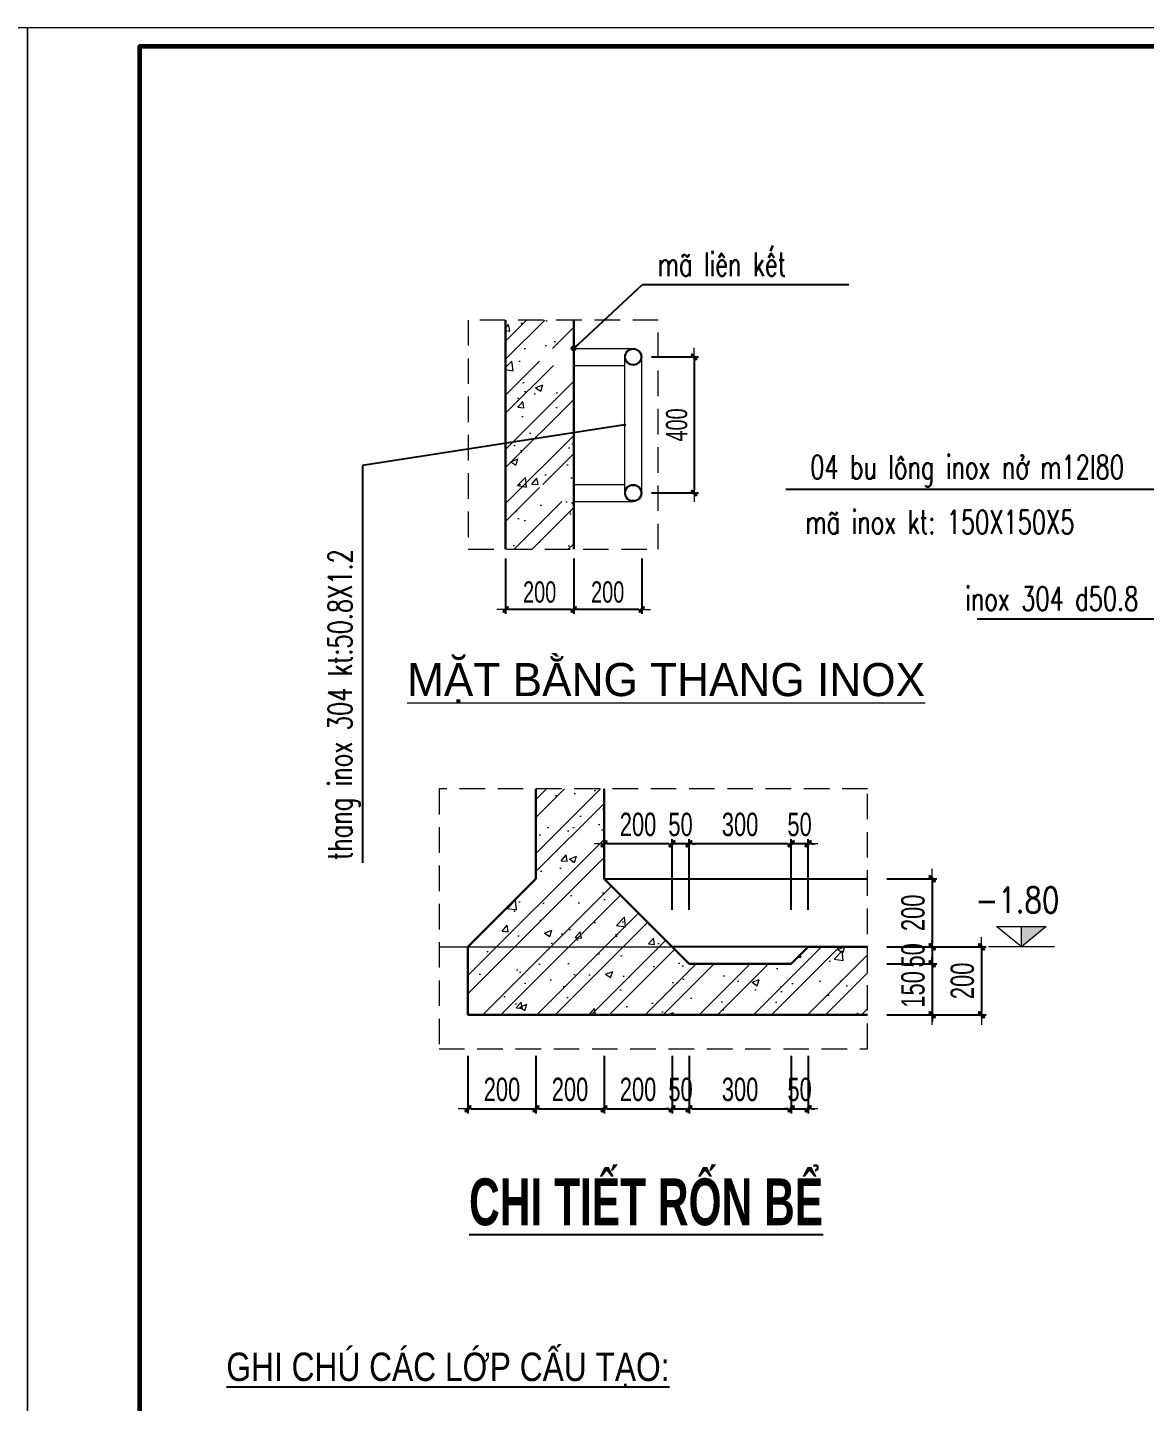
# Model space of a CAD drawing. Header units: millimetres. Extents: x 142758 to 365363, y -504867 to -415100.
# Drawn here: x 221141 to 227710, y -470558 to -462482 of the extents above; entities that cross this region are included whole.
import ezdxf
from ezdxf.enums import TextEntityAlignment as Align

# ---------------------------------------------------------------- set-up
doc = ezdxf.new("R2010")
doc.units = ezdxf.units.MM
doc.header["$LTSCALE"] = 20
doc.header["$MEASUREMENT"] = 0
doc.header["$PDMODE"] = 32
for name, pattern in [('CENTERX2', [4, 2.5, -0.5, 0.5, -0.5]), ('DASHDOT', [1, 0.5, -0.25, 0, -0.25]), ('HIDDEN', [0.375, 0.25, -0.125])]:
    doc.linetypes.add(name, pattern=pattern)
doc.layers.get('Defpoints').update_dxf_attribs({"color": 1})
for name, color, linetype, lineweight in [('EG Text2', 7, 'Continuous', 18), ('LC Dim', 8, 'Continuous', 18), ('LC Hatch', 252, 'Continuous', 9), ('LC MANH DUT', 35, 'HIDDEN', 5), ('LC Net dam 1', 30, 'Continuous', 30), ('LC Net manh', 16, 'Continuous', 5), ('LC Net thay', 7, 'Continuous', 25), ('LC Net truc', 8, 'DASHDOT', 13), ('LC Text1', 3, 'Continuous', 20), ('LC Text2', 7, 'Continuous', 25), ('TEXT2', 7, 'Continuous', 18)]:
    doc.layers.add(name, color=color, linetype=linetype, lineweight=lineweight)
doc.layers.add('Khungten_LCDI', color=7, linetype='Continuous')
doc.styles.add('EG 1', font='VHAVANB.TTF')
doc.styles.add('HOATBIF', font='hoatbif.shx', dxfattribs={"width": 0.7})
doc.styles.add('Khungten', font='VHAVAN.TTF', dxfattribs={"width": 0.9, "height": 5000})
doc.styles.add('LC 1', font='VHAVANB.TTF')
doc.styles.add('LC 3', font='vnsimli.shx', dxfattribs={"width": 0.75})
doc.styles.add('LC3', font='VHARIALB.TTF', dxfattribs={"width": 0.8})
doc.styles.add('T1', font='Vnsimli.shx', dxfattribs={"width": 0.8})
doc.styles.add('T2', font='VHARIAL.TTF', dxfattribs={"width": 0.8})
doc.styles.add('Title', font='VHBLACK.TTF', dxfattribs={"width": 0.8})
doc.dimstyles.new('1-100', dxfattribs={"dimscale": 100, "dimtxt": 2.5, "dimasz": 0.35, "dimexe": 0.5, "dimexo": 0, "dimgap": 0.8, "dimtad": 1, "dimdec": 0, "dimzin": 0, "dimdsep": 46, "dimtxsty": 'HOATBIF', "dimblk1": 'DOT', "dimblk2": 'DOT', "dimsah": 1, "dimcen": -1, "dimdle": 1, "dimclrd": 256, "dimclre": 256, "dimclrt": 4, "dimadec": 3, "dimazin": 2, "dimtfac": 0.333333, "dimtdec": 0, "dimtix": 1, "dimtmove": 2, "dimatfit": 3, "dimldrblk": 'DOT', "dimfxl": 1, "dimtvp": 0.833333, "dimtolj": 1, "dimtzin": 0, "dimarcsym": 0})
doc.dimstyles.new('MONG', dxfattribs={"dimscale": 50, "dimtxt": 2.5, "dimasz": 0.35, "dimexe": 0.5, "dimexo": 0, "dimgap": 0.8, "dimtad": 1, "dimdec": 0, "dimzin": 0, "dimdsep": 46, "dimtxsty": 'HOATBIF', "dimblk1": 'DOT', "dimblk2": 'DOT', "dimsah": 1, "dimcen": -1, "dimdle": 1, "dimclrd": 256, "dimclre": 256, "dimclrt": 4, "dimadec": 3, "dimazin": 2, "dimtfac": 0.333333, "dimtdec": 0, "dimtix": 1, "dimtmove": 2, "dimatfit": 3, "dimldrblk": 'DOT', "dimfxl": 1, "dimtvp": 0.833333, "dimtolj": 1, "dimtzin": 0, "dimarcsym": 0})

# ---------------------------------------------------------------- blocks, each defined once
blk = doc.blocks.new('Nha o can bo nhan vien Trung doan')
at = {"layer": 'Defpoints', "lineweight": 0}
blk.add_lwpolyline([(-1200, -14850), (-1200, 14850), (40800, 14850), (40800, -14850)], close=True, dxfattribs=at)
at = {"layer": 'Khungten_LCDI', "color": 5, "lineweight": 60}
blk.add_lwpolyline([(0, -14650), (0, 14650), (40600, 14650), (40600, -14650)], close=True, dxfattribs=at)
at = {"color": 7, "style": 'Khungten', "width": 0.8}
for tag, p in [('REVISION', (39499, -10746)), ('NGAYHT', (39546, -11609))]:
    blk.add_attdef(tag, text='', height=200, dxfattribs=at).set_placement(p, align=Align.CENTER)
at = {"layer": 'LC Text1', "style": 'Title', "width": 1.485915}
for tag, p, p2 in [('TENBANVE1', (36913, -8886), (40339, -8886)), ('TENBANVE2', (36913, -9562), (40339, -9562))]:
    blk.add_attdef(tag, text='', height=250, dxfattribs=at).set_placement(p, p2, align=Align.FIT)
at = {"layer": 'LC Text1', "style": 'Title', "width": 0.7}
blk.add_attdef('SOBANVE', text='', height=250, dxfattribs=at).set_placement((39562, -13896), align=Align.CENTER)
blk = doc.blocks.new('DOT')
at = {"layer": 'LC Dim'}
blk.add_line((-3, 0), (3, 0), dxfattribs=at)
at = {"layer": 'LC Dim', "color": 4}
blk.add_line((-1, -1), (1, 1), dxfattribs=at)
blk.add_lwpolyline([(0.5, 1), (-1, -0.5), (-0.5, -1), (1, 0.5)], close=True, dxfattribs=at)
blk = doc.blocks.new('*D131')
at = {"layer": 'Defpoints', "color": 0, "ltscale": 2, "transparency": 16777216}
for p in [(226194.8, -467885.7), (226194.8, -467985.7), (226461.6, -467985.7)]:
    blk.add_point(p, dxfattribs=at)
at = {"layer": 'LC Dim', "lineweight": -2, "ltscale": 2, "transparency": 16777216}
for p, q in [((226461.6, -467866.4), (226461.6, -467847.2)), ((226194.8, -467885.7), (226489.1, -467885.7)), ((226461.6, -467885.7), (226461.6, -467985.7)), ((226194.8, -467985.7), (226489.1, -467985.7)), ((226461.6, -468004.9), (226461.6, -468024.2))]:
    blk.add_line(p, q, dxfattribs=at)
at = {"layer": 'LC Dim', "lineweight": -2, "ltscale": 2, "transparency": 16777216, "xscale": 19.25, "yscale": 19.25, "zscale": 19.25}
for p, rotation in [((226461.6, -467885.7), 270), ((226461.6, -467985.7), 90)]:
    blk.add_blockref('DOT', p, dxfattribs=dict(at, rotation=rotation))
at = {"layer": 'LC Dim', "color": 4, "ltscale": 2, "transparency": 16777216, "insert": (226348.9, -467935.7), "char_height": 137.5, "attachment_point": 5, "rotation": 90, "style": 'HOATBIF'}
blk.add_mtext('\\A1;50', dxfattribs=at)
blk = doc.blocks.new('_Dot')
at = {"color": 0, "linetype": 'ByBlock', "lineweight": -2}
blk.add_line((-0.5, 0), (-1, 0), dxfattribs=at)
at = {"color": 0, "linetype": 'ByBlock', "const_width": 0.5}
blk.add_lwpolyline([(-0.25, 0, 1), (0.25, 0, 1)], format="xyb", close=True, dxfattribs=at)
blk = doc.blocks.new('*D132')
at = {"layer": 'Defpoints', "color": 0, "ltscale": 2, "transparency": 16777216}
for p in [(226194.8, -467985.7), (226194.8, -468285.7), (226461.6, -468285.7)]:
    blk.add_point(p, dxfattribs=at)
at = {"layer": 'LC Dim', "lineweight": -2, "ltscale": 2, "transparency": 16777216}
for p, q in [((226194.8, -467985.7), (226489.1, -467985.7)), ((226461.6, -467966.4), (226461.6, -467947.2)), ((226461.6, -467985.7), (226461.6, -468285.7)), ((226194.8, -468285.7), (226489.1, -468285.7)), ((226461.6, -468304.9), (226461.6, -468324.2))]:
    blk.add_line(p, q, dxfattribs=at)
at = {"layer": 'LC Dim', "lineweight": -2, "ltscale": 2, "transparency": 16777216, "xscale": 19.25, "yscale": 19.25, "zscale": 19.25}
for p, rotation in [((226461.6, -467985.7), 270), ((226461.6, -468285.7), 90)]:
    blk.add_blockref('DOT', p, dxfattribs=dict(at, rotation=rotation))
at = {"layer": 'LC Dim', "color": 4, "ltscale": 2, "transparency": 16777216, "insert": (226348.9, -468135.7), "char_height": 137.5, "attachment_point": 5, "rotation": 90, "style": 'HOATBIF'}
blk.add_mtext('\\A1;150', dxfattribs=at)
blk = doc.blocks.new('*D133')
at = {"layer": 'Defpoints', "color": 0, "ltscale": 2, "transparency": 16777216}
for p in [(226194.8, -467885.7), (226194.8, -468285.7), (226751.7, -468285.7)]:
    blk.add_point(p, dxfattribs=at)
at = {"layer": 'LC Dim', "lineweight": -2, "ltscale": 2, "transparency": 16777216}
for p, q in [((226194.8, -467885.7), (226779.2, -467885.7)), ((226751.7, -467904.9), (226751.7, -468266.4)), ((226194.8, -468285.7), (226779.2, -468285.7))]:
    blk.add_line(p, q, dxfattribs=at)
at = {"layer": 'LC Dim', "lineweight": -2, "ltscale": 2, "transparency": 16777216, "xscale": 19.25, "yscale": 19.25, "zscale": 19.25}
for p, rotation in [((226751.7, -467885.7), 90), ((226751.7, -468285.7), 270)]:
    blk.add_blockref('DOT', p, dxfattribs=dict(at, rotation=rotation))
at = {"layer": 'LC Dim', "color": 4, "ltscale": 2, "transparency": 16777216, "insert": (226639, -468085.7), "char_height": 137.5, "attachment_point": 5, "rotation": 90, "style": 'HOATBIF'}
blk.add_mtext('\\A1;200', dxfattribs=at)
blk = doc.blocks.new('*D134')
at = {"layer": 'Defpoints', "color": 0, "ltscale": 2, "transparency": 16777216}
for p in [(225631.7, -467279.6), (225631.7, -467667.3), (225731.7, -467667.3)]:
    blk.add_point(p, dxfattribs=at)
at = {"layer": 'LC Dim', "lineweight": -2, "ltscale": 2, "transparency": 16777216}
for p, q in [((225612.4, -467279.6), (225593.2, -467279.6)), ((225631.7, -467667.3), (225631.7, -467252.1)), ((225731.7, -467279.6), (225631.7, -467279.6)), ((225731.7, -467667.3), (225731.7, -467252.1)), ((225750.9, -467279.6), (225770.2, -467279.6))]:
    blk.add_line(p, q, dxfattribs=at)
at = {"layer": 'LC Dim', "lineweight": -2, "ltscale": 2, "transparency": 16777216, "xscale": 19.25, "yscale": 19.25, "zscale": 19.25}
blk.add_blockref('DOT', (225631.7, -467279.6), dxfattribs=at)
at = {"layer": 'LC Dim', "lineweight": -2, "ltscale": 2, "transparency": 16777216, "xscale": 19.25, "yscale": 19.25, "zscale": 19.25, "rotation": 180}
blk.add_blockref('DOT', (225731.7, -467279.6), dxfattribs=at)
at = {"layer": 'LC Dim', "color": 4, "ltscale": 2, "transparency": 16777216, "insert": (225681.7, -467166.9), "char_height": 137.5, "attachment_point": 5, "style": 'HOATBIF'}
blk.add_mtext('\\A1;50', dxfattribs=at)
blk = doc.blocks.new('*D135')
at = {"layer": 'Defpoints', "color": 0, "ltscale": 2, "transparency": 16777216}
for p in [(225031.7, -467279.6), (225031.7, -467667.3), (225631.7, -467667.3)]:
    blk.add_point(p, dxfattribs=at)
at = {"layer": 'LC Dim', "lineweight": -2, "ltscale": 2, "transparency": 16777216}
for p, q in [((225031.7, -467667.3), (225031.7, -467252.1)), ((225612.4, -467279.6), (225050.9, -467279.6)), ((225631.7, -467667.3), (225631.7, -467252.1))]:
    blk.add_line(p, q, dxfattribs=at)
at = {"layer": 'LC Dim', "lineweight": -2, "ltscale": 2, "transparency": 16777216, "xscale": 19.25, "yscale": 19.25, "zscale": 19.25, "rotation": 180}
blk.add_blockref('DOT', (225031.7, -467279.6), dxfattribs=at)
at = {"layer": 'LC Dim', "lineweight": -2, "ltscale": 2, "transparency": 16777216, "xscale": 19.25, "yscale": 19.25, "zscale": 19.25}
blk.add_blockref('DOT', (225631.7, -467279.6), dxfattribs=at)
at = {"layer": 'LC Dim', "color": 4, "ltscale": 2, "transparency": 16777216, "insert": (225331.7, -467166.9), "char_height": 137.5, "attachment_point": 5, "style": 'HOATBIF'}
blk.add_mtext('\\A1;300', dxfattribs=at)
blk = doc.blocks.new('*D136')
at = {"layer": 'Defpoints', "color": 0, "ltscale": 2, "transparency": 16777216}
for p in [(224931.7, -467279.6), (224931.7, -467667.3), (225031.7, -467667.3)]:
    blk.add_point(p, dxfattribs=at)
at = {"layer": 'LC Dim', "lineweight": -2, "ltscale": 2, "transparency": 16777216}
for p, q in [((224912.4, -467279.6), (224893.2, -467279.6)), ((224931.7, -467667.3), (224931.7, -467252.1)), ((225031.7, -467279.6), (224931.7, -467279.6)), ((225031.7, -467667.3), (225031.7, -467252.1)), ((225050.9, -467279.6), (225070.2, -467279.6))]:
    blk.add_line(p, q, dxfattribs=at)
at = {"layer": 'LC Dim', "lineweight": -2, "ltscale": 2, "transparency": 16777216, "xscale": 19.25, "yscale": 19.25, "zscale": 19.25}
blk.add_blockref('DOT', (224931.7, -467279.6), dxfattribs=at)
at = {"layer": 'LC Dim', "lineweight": -2, "ltscale": 2, "transparency": 16777216, "xscale": 19.25, "yscale": 19.25, "zscale": 19.25, "rotation": 180}
blk.add_blockref('DOT', (225031.7, -467279.6), dxfattribs=at)
at = {"layer": 'LC Dim', "color": 4, "ltscale": 2, "transparency": 16777216, "insert": (224981.7, -467166.9), "char_height": 137.5, "attachment_point": 5, "style": 'HOATBIF'}
blk.add_mtext('\\A1;50', dxfattribs=at)
blk = doc.blocks.new('*D137')
at = {"layer": 'Defpoints', "color": 0, "ltscale": 2, "transparency": 16777216}
for p in [(224531.7, -467279.6), (224531.7, -467461), (224931.7, -467667.3)]:
    blk.add_point(p, dxfattribs=at)
at = {"layer": 'LC Dim', "lineweight": -2, "ltscale": 2, "transparency": 16777216}
for p, q in [((224531.7, -467461), (224531.7, -467252.1)), ((224912.4, -467279.6), (224550.9, -467279.6)), ((224931.7, -467667.3), (224931.7, -467252.1))]:
    blk.add_line(p, q, dxfattribs=at)
at = {"layer": 'LC Dim', "lineweight": -2, "ltscale": 2, "transparency": 16777216, "xscale": 19.25, "yscale": 19.25, "zscale": 19.25, "rotation": 180}
blk.add_blockref('DOT', (224531.7, -467279.6), dxfattribs=at)
at = {"layer": 'LC Dim', "lineweight": -2, "ltscale": 2, "transparency": 16777216, "xscale": 19.25, "yscale": 19.25, "zscale": 19.25}
blk.add_blockref('DOT', (224931.7, -467279.6), dxfattribs=at)
at = {"layer": 'LC Dim', "color": 4, "ltscale": 2, "transparency": 16777216, "insert": (224731.7, -467166.9), "char_height": 137.5, "attachment_point": 5, "style": 'HOATBIF'}
blk.add_mtext('\\A1;200', dxfattribs=at)
blk = doc.blocks.new('*D138')
at = {"layer": 'Defpoints', "color": 0, "ltscale": 2, "transparency": 16777216}
for p in [(224531.7, -468526.8), (224931.7, -468526.8), (224931.7, -468837.2)]:
    blk.add_point(p, dxfattribs=at)
at = {"layer": 'LC Dim', "lineweight": -2, "ltscale": 2, "transparency": 16777216}
for p, q in [((224531.7, -468526.8), (224531.7, -468864.7)), ((224931.7, -468526.8), (224931.7, -468864.7)), ((224550.9, -468837.2), (224912.4, -468837.2))]:
    blk.add_line(p, q, dxfattribs=at)
at = {"layer": 'LC Dim', "lineweight": -2, "ltscale": 2, "transparency": 16777216, "xscale": 19.25, "yscale": 19.25, "zscale": 19.25, "rotation": 180}
blk.add_blockref('DOT', (224531.7, -468837.2), dxfattribs=at)
at = {"layer": 'LC Dim', "lineweight": -2, "ltscale": 2, "transparency": 16777216, "xscale": 19.25, "yscale": 19.25, "zscale": 19.25}
blk.add_blockref('DOT', (224931.7, -468837.2), dxfattribs=at)
at = {"layer": 'LC Dim', "color": 4, "ltscale": 2, "transparency": 16777216, "insert": (224731.7, -468724.4), "char_height": 137.5, "attachment_point": 5, "style": 'HOATBIF'}
blk.add_mtext('\\A1;200', dxfattribs=at)
blk = doc.blocks.new('*D139')
at = {"layer": 'Defpoints', "color": 0, "ltscale": 2, "transparency": 16777216}
for p in [(225031.7, -468526.8), (225631.7, -468526.8), (225631.7, -468837.2)]:
    blk.add_point(p, dxfattribs=at)
at = {"layer": 'LC Dim', "lineweight": -2, "ltscale": 2, "transparency": 16777216}
for p, q in [((225031.7, -468526.8), (225031.7, -468864.7)), ((225631.7, -468526.8), (225631.7, -468864.7)), ((225050.9, -468837.2), (225612.4, -468837.2))]:
    blk.add_line(p, q, dxfattribs=at)
at = {"layer": 'LC Dim', "lineweight": -2, "ltscale": 2, "transparency": 16777216, "xscale": 19.25, "yscale": 19.25, "zscale": 19.25, "rotation": 180}
blk.add_blockref('DOT', (225031.7, -468837.2), dxfattribs=at)
at = {"layer": 'LC Dim', "lineweight": -2, "ltscale": 2, "transparency": 16777216, "xscale": 19.25, "yscale": 19.25, "zscale": 19.25}
blk.add_blockref('DOT', (225631.7, -468837.2), dxfattribs=at)
at = {"layer": 'LC Dim', "color": 4, "ltscale": 2, "transparency": 16777216, "insert": (225331.7, -468724.4), "char_height": 137.5, "attachment_point": 5, "style": 'HOATBIF'}
blk.add_mtext('\\A1;300', dxfattribs=at)
blk = doc.blocks.new('*D140')
at = {"layer": 'Defpoints', "color": 0, "ltscale": 2, "transparency": 16777216}
for p in [(225631.7, -468526.8), (225731.7, -468526.8), (225731.7, -468837.2)]:
    blk.add_point(p, dxfattribs=at)
at = {"layer": 'LC Dim', "lineweight": -2, "ltscale": 2, "transparency": 16777216}
for p, q in [((225631.7, -468526.8), (225631.7, -468864.7)), ((225731.7, -468526.8), (225731.7, -468864.7)), ((225612.4, -468837.2), (225593.2, -468837.2)), ((225631.7, -468837.2), (225731.7, -468837.2)), ((225750.9, -468837.2), (225770.2, -468837.2))]:
    blk.add_line(p, q, dxfattribs=at)
at = {"layer": 'LC Dim', "lineweight": -2, "ltscale": 2, "transparency": 16777216, "xscale": 19.25, "yscale": 19.25, "zscale": 19.25}
blk.add_blockref('DOT', (225631.7, -468837.2), dxfattribs=at)
at = {"layer": 'LC Dim', "lineweight": -2, "ltscale": 2, "transparency": 16777216, "xscale": 19.25, "yscale": 19.25, "zscale": 19.25, "rotation": 180}
blk.add_blockref('DOT', (225731.7, -468837.2), dxfattribs=at)
at = {"layer": 'LC Dim', "color": 4, "ltscale": 2, "transparency": 16777216, "insert": (225681.7, -468724.4), "char_height": 137.5, "attachment_point": 5, "style": 'HOATBIF'}
blk.add_mtext('\\A1;50', dxfattribs=at)
blk = doc.blocks.new('*D141')
at = {"layer": 'Defpoints', "color": 0, "ltscale": 2, "transparency": 16777216}
for p in [(224931.7, -468526.8), (225031.7, -468526.8), (225031.7, -468837.2)]:
    blk.add_point(p, dxfattribs=at)
at = {"layer": 'LC Dim', "lineweight": -2, "ltscale": 2, "transparency": 16777216}
for p, q in [((224931.7, -468526.8), (224931.7, -468864.7)), ((225031.7, -468526.8), (225031.7, -468864.7)), ((224912.4, -468837.2), (224893.2, -468837.2)), ((224931.7, -468837.2), (225031.7, -468837.2)), ((225050.9, -468837.2), (225070.2, -468837.2))]:
    blk.add_line(p, q, dxfattribs=at)
at = {"layer": 'LC Dim', "lineweight": -2, "ltscale": 2, "transparency": 16777216, "xscale": 19.25, "yscale": 19.25, "zscale": 19.25}
blk.add_blockref('DOT', (224931.7, -468837.2), dxfattribs=at)
at = {"layer": 'LC Dim', "lineweight": -2, "ltscale": 2, "transparency": 16777216, "xscale": 19.25, "yscale": 19.25, "zscale": 19.25, "rotation": 180}
blk.add_blockref('DOT', (225031.7, -468837.2), dxfattribs=at)
at = {"layer": 'LC Dim', "color": 4, "ltscale": 2, "transparency": 16777216, "insert": (224981.7, -468724.4), "char_height": 137.5, "attachment_point": 5, "style": 'HOATBIF'}
blk.add_mtext('\\A1;50', dxfattribs=at)
blk = doc.blocks.new('*D142')
at = {"layer": 'Defpoints', "color": 0, "ltscale": 2, "transparency": 16777216}
for p in [(224810.6, -464418), (224810.6, -465218), (225061.7, -465218)]:
    blk.add_point(p, dxfattribs=at)
at = {"layer": 'LC Dim', "lineweight": -2, "ltscale": 2, "transparency": 16777216}
for p, q in [((224810.6, -464418), (225086.7, -464418)), ((225061.7, -464435.5), (225061.7, -465200.5)), ((224810.6, -465218), (225086.7, -465218))]:
    blk.add_line(p, q, dxfattribs=at)
at = {"layer": 'LC Dim', "lineweight": -2, "ltscale": 2, "transparency": 16777216, "xscale": 17.5, "yscale": 17.5, "zscale": 17.5}
for p, rotation in [((225061.7, -464418), 90), ((225061.7, -465218), 270)]:
    blk.add_blockref('DOT', p, dxfattribs=dict(at, rotation=rotation))
at = {"layer": 'LC Dim', "color": 4, "ltscale": 2, "transparency": 16777216, "insert": (224959.2, -464818), "char_height": 125, "attachment_point": 5, "rotation": 90, "style": 'HOATBIF'}
blk.add_mtext('\\A1;400', dxfattribs=at)
blk = doc.blocks.new('*D143')
at = {"layer": 'Defpoints', "color": 0, "ltscale": 2, "transparency": 16777216}
for p in [(224353.2, -465602.4), (224753.2, -465602.4), (224353.2, -465903.2)]:
    blk.add_point(p, dxfattribs=at)
at = {"layer": 'LC Dim', "lineweight": -2, "ltscale": 2, "transparency": 16777216}
for p, q in [((224353.2, -465602.4), (224353.2, -465928.2)), ((224753.2, -465602.4), (224753.2, -465928.2)), ((224735.7, -465903.2), (224370.7, -465903.2))]:
    blk.add_line(p, q, dxfattribs=at)
at = {"layer": 'LC Dim', "lineweight": -2, "ltscale": 2, "transparency": 16777216, "xscale": 17.5, "yscale": 17.5, "zscale": 17.5, "rotation": 180}
blk.add_blockref('DOT', (224353.2, -465903.2), dxfattribs=at)
at = {"layer": 'LC Dim', "lineweight": -2, "ltscale": 2, "transparency": 16777216, "xscale": 17.5, "yscale": 17.5, "zscale": 17.5}
blk.add_blockref('DOT', (224753.2, -465903.2), dxfattribs=at)
at = {"layer": 'LC Dim', "color": 4, "ltscale": 2, "transparency": 16777216, "insert": (224553.2, -465800.7), "char_height": 125, "attachment_point": 5, "style": 'HOATBIF'}
blk.add_mtext('\\A1;200', dxfattribs=at)
blk = doc.blocks.new('*D144')
at = {"layer": 'Defpoints', "color": 0, "ltscale": 2, "transparency": 16777216}
for p in [(223953.2, -465602.4), (224353.2, -465602.4), (223953.2, -465903.2)]:
    blk.add_point(p, dxfattribs=at)
at = {"layer": 'LC Dim', "lineweight": -2, "ltscale": 2, "transparency": 16777216}
for p, q in [((223953.2, -465602.4), (223953.2, -465928.2)), ((224353.2, -465602.4), (224353.2, -465928.2)), ((224335.7, -465903.2), (223970.7, -465903.2))]:
    blk.add_line(p, q, dxfattribs=at)
at = {"layer": 'LC Dim', "lineweight": -2, "ltscale": 2, "transparency": 16777216, "xscale": 17.5, "yscale": 17.5, "zscale": 17.5, "rotation": 180}
blk.add_blockref('DOT', (223953.2, -465903.2), dxfattribs=at)
at = {"layer": 'LC Dim', "lineweight": -2, "ltscale": 2, "transparency": 16777216, "xscale": 17.5, "yscale": 17.5, "zscale": 17.5}
blk.add_blockref('DOT', (224353.2, -465903.2), dxfattribs=at)
at = {"layer": 'LC Dim', "color": 4, "ltscale": 2, "transparency": 16777216, "insert": (224153.2, -465800.7), "char_height": 125, "attachment_point": 5, "style": 'HOATBIF'}
blk.add_mtext('\\A1;200', dxfattribs=at)
blk = doc.blocks.new('*D145')
at = {"layer": 'Defpoints', "color": 0, "ltscale": 2, "transparency": 16777216}
for p in [(224131.7, -468526.8), (224531.7, -468526.8), (224531.7, -468837.2)]:
    blk.add_point(p, dxfattribs=at)
at = {"layer": 'LC Dim', "lineweight": -2, "ltscale": 2, "transparency": 16777216}
for p, q in [((224131.7, -468526.8), (224131.7, -468864.7)), ((224531.7, -468526.8), (224531.7, -468864.7)), ((224150.9, -468837.2), (224512.4, -468837.2))]:
    blk.add_line(p, q, dxfattribs=at)
at = {"layer": 'LC Dim', "lineweight": -2, "ltscale": 2, "transparency": 16777216, "xscale": 19.25, "yscale": 19.25, "zscale": 19.25, "rotation": 180}
blk.add_blockref('DOT', (224131.7, -468837.2), dxfattribs=at)
at = {"layer": 'LC Dim', "lineweight": -2, "ltscale": 2, "transparency": 16777216, "xscale": 19.25, "yscale": 19.25, "zscale": 19.25}
blk.add_blockref('DOT', (224531.7, -468837.2), dxfattribs=at)
at = {"layer": 'LC Dim', "color": 4, "ltscale": 2, "transparency": 16777216, "insert": (224331.7, -468724.4), "char_height": 137.5, "attachment_point": 5, "style": 'HOATBIF'}
blk.add_mtext('\\A1;200', dxfattribs=at)
blk = doc.blocks.new('*D146')
at = {"layer": 'Defpoints', "color": 0, "ltscale": 2, "transparency": 16777216}
for p in [(223731.7, -468526.8), (224131.7, -468526.8), (224131.7, -468837.2)]:
    blk.add_point(p, dxfattribs=at)
at = {"layer": 'LC Dim', "lineweight": -2, "ltscale": 2, "transparency": 16777216}
for p, q in [((223731.7, -468526.8), (223731.7, -468864.7)), ((224131.7, -468526.8), (224131.7, -468864.7)), ((223750.9, -468837.2), (224112.4, -468837.2))]:
    blk.add_line(p, q, dxfattribs=at)
at = {"layer": 'LC Dim', "lineweight": -2, "ltscale": 2, "transparency": 16777216, "xscale": 19.25, "yscale": 19.25, "zscale": 19.25, "rotation": 180}
blk.add_blockref('DOT', (223731.7, -468837.2), dxfattribs=at)
at = {"layer": 'LC Dim', "lineweight": -2, "ltscale": 2, "transparency": 16777216, "xscale": 19.25, "yscale": 19.25, "zscale": 19.25}
blk.add_blockref('DOT', (224131.7, -468837.2), dxfattribs=at)
at = {"layer": 'LC Dim', "color": 4, "ltscale": 2, "transparency": 16777216, "insert": (223931.7, -468724.4), "char_height": 137.5, "attachment_point": 5, "style": 'HOATBIF'}
blk.add_mtext('\\A1;200', dxfattribs=at)
blk = doc.blocks.new('*D147')
at = {"layer": 'Defpoints', "color": 0, "ltscale": 2, "transparency": 16777216}
for p in [(226194.8, -467485.7), (226194.8, -467885.7), (226461.6, -467885.7)]:
    blk.add_point(p, dxfattribs=at)
at = {"layer": 'LC Dim', "lineweight": -2, "ltscale": 2, "transparency": 16777216}
for p, q in [((226194.8, -467485.7), (226489.1, -467485.7)), ((226461.6, -467504.9), (226461.6, -467866.4)), ((226194.8, -467885.7), (226489.1, -467885.7))]:
    blk.add_line(p, q, dxfattribs=at)
at = {"layer": 'LC Dim', "lineweight": -2, "ltscale": 2, "transparency": 16777216, "xscale": 19.25, "yscale": 19.25, "zscale": 19.25}
for p, rotation in [((226461.6, -467485.7), 90), ((226461.6, -467885.7), 270)]:
    blk.add_blockref('DOT', p, dxfattribs=dict(at, rotation=rotation))
at = {"layer": 'LC Dim', "color": 4, "ltscale": 2, "transparency": 16777216, "insert": (226348.9, -467685.7), "char_height": 137.5, "attachment_point": 5, "rotation": 90, "style": 'HOATBIF'}
blk.add_mtext('\\A1;200', dxfattribs=at)
blk = doc.blocks.new('Caodo1')
at = {"layer": 'LC Text1'}
blk.add_hatch(color=256, dxfattribs=at).paths.add_polyline_path([(0, 200), (0, 0), (243, 200)])
for p, q in [((0, 0), (0, 200)), ((324, 0), (-324, 0))]:
    blk.add_line(p, q, dxfattribs=at)
blk.add_lwpolyline([(-243, 200), (243, 200), (0, 0), (0, 0)], close=True, dxfattribs=at)
at = {"layer": 'LC Text1', "style": 'T1', "width": 0.8}
blk.add_attdef('%%P0,00', text='', height=250, dxfattribs=at).set_placement((-39, 460), align=Align.MIDDLE_CENTER)
blk = doc.blocks.new('TIEUDE1')
at = {"layer": 'LC Text2', "color": 7, "style": 'LC 1'}
blk.add_attdef('TIªU§Ò', text='', height=5, dxfattribs=at).set_placement((0, 0), align=Align.BOTTOM_CENTER)
blk.add_attdef('TL', text='', height=3, dxfattribs=at).set_placement((0, -2), align=Align.TOP_CENTER)
blk = doc.blocks.new('TIEUDE2')
at = {"layer": 'LC Text2', "color": 7, "style": 'LC 1'}
blk.add_attdef('%%UTIªU§Ò', text='', height=3.5, dxfattribs=at).set_placement((0, 0), align=Align.BOTTOM_CENTER)
blk.add_attdef('TL', text='', height=2.2, dxfattribs=at).set_placement((0, -1.8), align=Align.TOP_CENTER)

msp = doc.modelspace()

# ---------------------------------------------------------------- hatches: boundary and pattern name
at = {"layer": 'LC Hatch', "ltscale": 2}
h = msp.add_hatch(dxfattribs=at)
h.set_pattern_fill('BTCT', color=256, scale=60)
h.set_pattern_definition([(50, (286871.67, -454227.6), (430.3561, -37.6513), [45, -495]), (355, (286871.67, -454227.6), (-83.2508, 451.3153), [36, -396]), (100.4514, (286907.54, -454230.73), (347.1056, 413.6637), [38.244, -420.6853]), (46.1842, (286871.67, -454107.6), (640.3446, -99.3114), [67.5, -742.5]), (96.6356, (286925.04, -454115.87), (560.7976, 584.471), [57.366, -631.028]), (351.1842, (286871.7, -454107.6), (560.797, 584.471), [54, -594]), (21, (286931.67, -454137.6), (358.1442, -241.5713), [45, -495]), (326, (286931.67, -454137.6), (145.9892, 435.09), [36, -396]), (71.4514, (286961.5, -454157.72), (504.1336, 193.5183), [38.244, -420.6853]), (37.5, (286871.67, -454227.59), (7.2959, 199.7363), [0, -391.2, 0, -402, 0, -397.5]), (7.5, (286871.67, -454227.6), (157.8417, 236.647), [0, -229.2, 0, -382.2, 0, -151.5]), (327.5, (286737.87, -454227.59), (320.29346, -13.53292), [0, -150, 0, -468, 0, -621]), (317.5, (286677.87, -454227.6), (349.9117, 60.063), [0, -195, 0, -310.8, 0, -441]), (45, (286871.67, -454227.6), (-159.099, 159.099), []), (45, (286977.74, -454227.6), (-159.099, 159.099), [])])
h.paths.add_polyline_path([(223953.2, -464201.7), (224353.2, -464201.7), (224353.2, -464368.1), (224153.2, -464368.1), (224153.2, -464468.1), (224353.2, -464468.1), (224353.2, -465168.1), (224153.2, -465168.1), (224153.2, -465268.1), (224353.2, -465268.1), (224353.2, -465548.8), (223953.2, -465548.8)])
h = msp.add_hatch(dxfattribs=at)
h.set_pattern_fill('BTCT', color=256, scale=60)
h.set_pattern_definition([(50, (277215.8, -444481.52), (430.3561, -37.6513), [45, -495]), (355, (277215.8, -444481.5), (-83.2508, 451.3153), [36, -396]), (100.4514, (277251.65, -444484.66), (347.1056, 413.6637), [38.244, -420.6853]), (46.1842, (277215.8, -444361.5), (640.3446, -99.3114), [67.5, -742.5]), (96.6356, (277269.15, -444369.8), (560.7976, 584.471), [57.366, -631.028]), (351.1842, (277215.8, -444361.5), (560.797, 584.471), [54, -594]), (21, (277275.8, -444391.52), (358.1442, -241.5713), [45, -495]), (326, (277275.8, -444391.5), (145.9892, 435.09), [36, -396]), (71.4514, (277305.63, -444411.65), (504.1336, 193.5183), [38.244, -420.6853]), (37.5, (277215.78, -444481.52), (7.2959, 199.7363), [0, -391.2, 0, -402, 0, -397.5]), (7.5, (277215.78, -444481.52), (157.8417, 236.647), [0, -229.2, 0, -382.2, 0, -151.5]), (327.5, (277081.98, -444481.52), (320.29346, -13.53292), [0, -150, 0, -468, 0, -621]), (317.5, (277021.98, -444481.52), (349.9117, 60.063), [0, -195, 0, -310.8, 0, -441]), (45, (277215.78, -444481.52), (-159.099, 159.099), []), (45, (277321.85, -444481.52), (-159.099, 159.099), [])])
h.paths.add_polyline_path([(224531.7, -467485.7), (224531.7, -466957.8), (224131.7, -466957.8), (224131.7, -467485.7), (223731.7, -467885.7), (223731.7, -468285.7), (226081.9, -468285.7), (226081.9, -467885.7), (225731.7, -467885.7), (225631.7, -467985.7), (225031.7, -467985.7), (224931.7, -467885.7)])

# ---------------------------------------------------------------- linework, layer by layer
at = {"layer": 'LC MANH DUT', "ltscale": 30}
for points in [[(224851, -464201.7), (223733.7, -464201.7), (223733.7, -465548.8), (224851, -465548.8)], [(226081.9, -466957.8), (223561.4, -466957.8), (223561.4, -468485.7), (226081.9, -468485.7)]]:
    msp.add_lwpolyline(points, close=True, dxfattribs=at)
at = {"layer": 'LC Net dam 1'}
for p, q in [((223953.2, -464201.7), (223953.2, -465548.8)), ((224353.2, -464201.7), (224353.2, -464368.1)), ((224353.2, -464368.1), (224353.2, -464468.1)), ((224353.2, -464468.1), (224353.2, -465168.1)), ((224353.2, -465168.1), (224353.2, -465268.1)), ((224353.2, -465268.1), (224353.2, -465548.8)), ((224131.7, -467485.7), (224131.7, -466957.8)), ((224531.7, -466957.8), (224531.7, -467485.7)), ((224131.7, -467485.7), (223731.7, -467885.7)), ((224931.7, -467885.7), (224531.7, -467485.7)), ((223731.7, -467885.7), (223731.7, -468285.7)), ((225031.7, -467985.7), (224931.7, -467885.7)), ((225631.7, -467985.7), (225731.7, -467885.7)), ((226081.9, -467885.7), (225731.7, -467885.7)), ((225631.7, -467985.7), (225031.7, -467985.7)), ((223731.7, -468285.7), (226081.9, -468285.7))]:
    msp.add_line(p, q, dxfattribs=at)
at = {"layer": 'LC Net manh'}
for p, q in [((224353.2, -464368.1), (224700.3, -464368.1)), ((224353.2, -464468.1), (224653.2, -464468.1)), ((224653.2, -465217.7), (224653.2, -464417.8)), ((224753.2, -465218), (224753.2, -464418.2)), ((224353.2, -465168.1), (224653.2, -465168.1)), ((224353.2, -465268.1), (224700.3, -465268.1))]:
    msp.add_line(p, q, dxfattribs=at)
for centre, radius in [((224703.2, -464418), 50), ((224703.2, -464418), 45), ((224703.2, -465218), 50), ((224703.2, -465218), 45)]:
    msp.add_circle(centre, radius, dxfattribs=at)
at = {"layer": 'LC Net thay'}
for p, q in [((224531.7, -467485.7), (226081.9, -467485.7)), ((225731.7, -467885.7), (224931.7, -467885.7))]:
    msp.add_line(p, q, dxfattribs=at)
at = {"layer": 'LC Net truc', "linetype": 'CENTERX2', "ltscale": 200}
msp.add_line((223561.4, -467885.7), (226081.9, -467885.7), dxfattribs=at)

# ---------------------------------------------------------------- block references
at = {"layer": 'EG Text2'}
ref = msp.add_blockref('TIEUDE2', (224896.5, -466470.1, 0), dxfattribs=dict(at, xscale=57.21464616110398, yscale=57.21464616110398, zscale=57.21464616110398))
ref.add_attrib('%%UTIªU§Ò', '%%UmÆt b»ng thang inox', dxfattribs={"layer": 'TEXT2', "color": 7, "height": 194.309, "style": 'EG 1'}).set_placement((224896.5, -466470.1, 0), align=Align.BOTTOM_CENTER)
at = {"layer": 'LC Net thay', "xscale": 0.55, "yscale": 0.55, "zscale": 0.55}
for p in [(198701.3, -470649.3), (221801.3, -470649.3)]:
    msp.add_blockref('Nha o can bo nhan vien Trung doan', p, dxfattribs=at)
at = {"layer": 'LC Text1'}
ref = msp.add_blockref('Caodo1', (226986.1, -467885.7), dxfattribs=dict(at, xscale=0.6, yscale=0.6, zscale=0.6))
ref.add_attrib('%%P0,00', '-1.80', dxfattribs={"layer": 'LC Text2', "color": 4, "height": 150, "style": 'T1', "width": 0.8}).set_placement((226962.7, -467610), align=Align.MIDDLE_CENTER)
at = {"layer": 'LC Text2'}
ref = msp.add_blockref('TIEUDE1', (224779.1, -469604.6), dxfattribs=dict(at, xscale=55.88, yscale=55.88, zscale=55.88))
ref.add_attrib('TIªU§Ò', '%%Uchi tiÕt rèn bÓ', dxfattribs={"color": 7, "height": 275.176, "style": 'LC3', "width": 0.65}).set_placement((224779.1, -469604.6), align=Align.BOTTOM_CENTER)

# ---------------------------------------------------------------- texts
at = {"layer": 'LC Text1', "color": 3, "style": 'LC 3', "width": 0.7}
for s, p in [('m· liªn kÕt', (224847.6, -463942.6)), ('04 bu l«ng inox në m12l80', (225744.5, -465135.1)), ('m· inox kt: 150X150X5', (225716.4, -465458.6)), ('inox 304 d50.8', (226655.5, -465908.6))]:
    msp.add_text(s, height=139.123, dxfattribs=at).set_placement(p)
msp.add_text('thang inox 304 kt:50.8X1.2', height=139.123, rotation=90, dxfattribs=at).set_placement((223049.5, -467376.3))
at = {"layer": 'LC Text2', "style": 'T2', "width": 0.8}
msp.add_text('%%Ughi chó C¸C LíP CÊU T¹O:', height=166.93, dxfattribs=at).set_placement((222311, -470437.6))

# ---------------------------------------------------------------- dimensions: what is measured, and where the dimension line sits
at = {"layer": 'LC Dim', "ltscale": 2}
for base, p1, p2, angle, override, picture, middle in [((225061.7, -465218), (224810.6, -464418), (224810.6, -465218), 90, {"dimlfac": 0.5}, '*D142', (224959.2, -464818)), ((223953.2, -465903.2), (224353.2, -465602.4), (223953.2, -465602.4), 180, {"dimlfac": 0.5}, '*D144', (224153.2, -465800.7)), ((224353.2, -465903.2), (224753.2, -465602.4), (224353.2, -465602.4), 180, {"dimlfac": 0.5}, '*D143', (224553.2, -465800.7)), ((226461.6, -467885.7), (226194.8, -467485.7), (226194.8, -467885.7), 90, {"dimscale": 55, "dimlfac": 0.5}, '*D147', (226348.9, -467685.7)), ((226461.6, -467985.7), (226194.8, -467885.7), (226194.8, -467985.7), 90, {"dimscale": 55, "dimlfac": 0.5}, '*D131', (226348.9, -467935.7)), ((226751.7, -468285.7), (226194.8, -467885.7), (226194.8, -468285.7), 90, {"dimscale": 55, "dimlfac": 0.5}, '*D133', (226639, -468085.7)), ((226461.6, -468285.7), (226194.8, -467985.7), (226194.8, -468285.7), 90, {"dimscale": 55, "dimlfac": 0.5}, '*D132', (226348.9, -468135.7))]:
    dim = msp.add_linear_dim(base=base, p1=p1, p2=p2, angle=angle, dimstyle='MONG', override=override, dxfattribs=at)
    dim.commit()
    dim.dimension.update_dxf_attribs({"geometry": picture, "text_midpoint": middle})
for base, p1, p2, picture, middle in [((224531.7, -467279.6), (224931.7, -467667.3), (224531.7, -467461), '*D137', (224731.7, -467166.9)), ((224931.7, -467279.6), (225031.7, -467667.3), (224931.7, -467667.3), '*D136', (224981.7, -467166.9)), ((225031.7, -467279.6), (225631.7, -467667.3), (225031.7, -467667.3), '*D135', (225331.7, -467166.9)), ((225631.7, -467279.6), (225731.7, -467667.3), (225631.7, -467667.3), '*D134', (225681.7, -467166.9)), ((224131.7, -468837.2), (223731.7, -468526.8), (224131.7, -468526.8), '*D146', (223931.7, -468724.4)), ((224531.7, -468837.2), (224131.7, -468526.8), (224531.7, -468526.8), '*D145', (224331.7, -468724.4)), ((224931.7, -468837.2), (224531.7, -468526.8), (224931.7, -468526.8), '*D138', (224731.7, -468724.4)), ((225031.7, -468837.2), (224931.7, -468526.8), (225031.7, -468526.8), '*D141', (224981.7, -468724.4)), ((225631.7, -468837.2), (225031.7, -468526.8), (225631.7, -468526.8), '*D139', (225331.7, -468724.4)), ((225731.7, -468837.2), (225631.7, -468526.8), (225731.7, -468526.8), '*D140', (225681.7, -468724.4))]:
    dim = msp.add_linear_dim(base=base, p1=p1, p2=p2, dimstyle='MONG', override={"dimscale": 55, "dimlfac": 0.5}, dxfattribs=at)
    dim.commit()
    dim.dimension.update_dxf_attribs({"geometry": picture, "text_midpoint": middle})

# ---------------------------------------------------------------- leaders
at = {"layer": 'LC Dim', "ltscale": 500}
for points in [[(224353.2, -464368.1), (224758.3, -463993), (225970.7, -463993)], [(228777.7, -465459.6), (227939.3, -465959.1), (226726.9, -465959.1)]]:
    msp.add_leader(points, dimstyle='1-100', override={"dimscale": 100, "dimtxt": 2.5, "dimgap": 0.7, "dimlfac": 0.5, "dimfxl": 0.5, "dimarcsym": 1}, dxfattribs=at)
at = {"layer": 'LC Dim', "ltscale": 2}
for points in [[(224653.2, -464817.8), (223111.3, -465055.6), (223111.3, -467392.7)], [(228556.2, -464983.2), (228202.7, -465196.9), (225601.5, -465196.9)]]:
    msp.add_leader(points, dimstyle='MONG', override={"dimlfac": 0.5}, dxfattribs=at)

doc.saveas('drawing.dxf')
